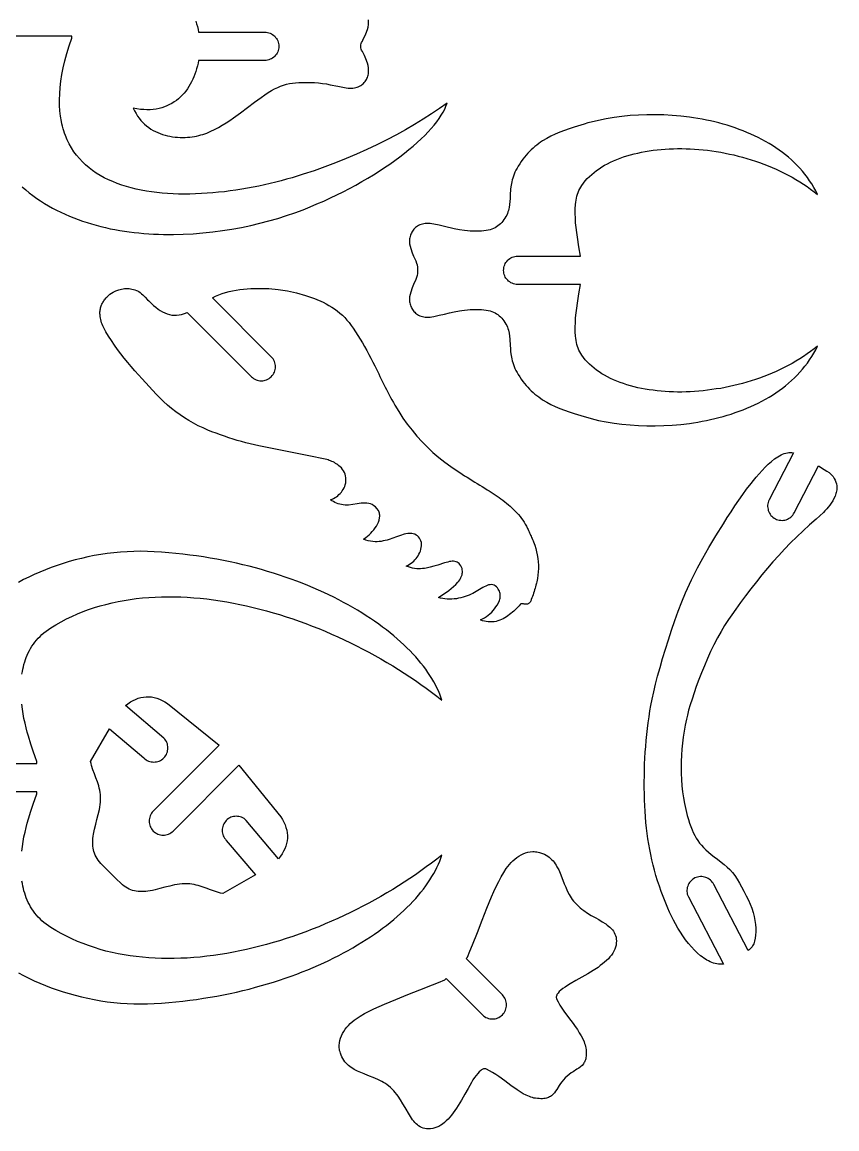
# Model space of a CAD drawing. Extents: x 4 to 246, y 5 to 420.
# Drawn here: x 155.2 to 242, y 5 to 122.9 of the extents above; entities that cross this region are included whole.
import ezdxf

# ---------------------------------------------------------------- set-up
doc = ezdxf.new("R2010")
doc.units = 0
doc.layers.add('IMPORT_-_TIRANO', color=18, linetype='CONTINUOUS')

msp = doc.modelspace()

# ---------------------------------------------------------------- linework, layer by layer
at = {"layer": 'IMPORT_-_TIRANO'}
for points in [[(173.72, 122.98), (173.8, 122.69), (173.88, 122.4), (173.95, 122.1), (174, 121.8), (181.06, 121.8), (181.21, 121.79), (181.36, 121.77), (181.5, 121.73), (181.64, 121.68), (181.77, 121.62), (181.9, 121.54), (182.01, 121.46), (182.12, 121.36), (182.21, 121.25), (182.3, 121.14), (182.38, 121.01), (182.44, 120.88), (182.49, 120.74), (182.53, 120.6), (182.55, 120.45), (182.56, 120.3), (182.55, 120.14), (182.53, 119.99), (182.49, 119.85), (182.44, 119.71), (182.38, 119.58), (182.3, 119.46), (182.21, 119.34), (182.12, 119.23), (182.01, 119.14), (181.9, 119.05), (181.77, 118.98), (181.64, 118.91), (181.5, 118.86), (181.36, 118.83), (181.21, 118.8), (181.06, 118.79), (174, 118.79), (173.95, 118.49), (173.88, 118.2), (173.8, 117.9), (173.72, 117.61), (173.62, 117.33), (173.51, 117.05), (173.39, 116.78), (173.26, 116.51), (173.12, 116.26), (172.97, 116.01), (172.81, 115.77), (172.64, 115.53), (172.46, 115.31), (172.27, 115.1), (172.07, 114.9), (171.86, 114.71), (171.64, 114.53), (171.4, 114.37), (171.16, 114.22), (170.91, 114.08), (170.64, 113.95), (170.37, 113.84), (170.08, 113.75), (169.79, 113.67), (169.48, 113.61), (169.17, 113.57), (168.84, 113.54), (168.5, 113.54), (168.16, 113.55), (167.8, 113.58), (167.43, 113.63), (167.05, 113.7), (167.19, 113.41), (167.34, 113.13), (167.5, 112.87), (167.67, 112.63), (167.86, 112.4), (168.05, 112.19), (168.26, 111.99), (168.47, 111.81), (168.7, 111.64), (168.93, 111.48), (169.16, 111.34), (169.41, 111.22), (169.66, 111.1), (169.91, 111), (170.17, 110.91), (170.43, 110.83), (170.7, 110.76), (170.96, 110.71), (171.23, 110.67), (171.5, 110.63), (171.76, 110.61), (172.03, 110.59), (172.29, 110.59), (172.56, 110.59), (172.81, 110.61), (173.07, 110.63), (173.32, 110.66), (173.56, 110.69), (173.8, 110.74), (174.03, 110.79), (174.25, 110.85), (174.46, 110.91), (174.89, 111.06), (175.31, 111.24), (175.72, 111.44), (176.13, 111.65), (176.53, 111.89), (176.93, 112.13), (177.33, 112.39), (177.71, 112.66), (178.48, 113.22), (179.22, 113.78), (179.95, 114.33), (180.66, 114.85), (181.06, 115.12), (181.43, 115.37), (181.78, 115.58), (182.11, 115.76), (182.44, 115.92), (182.75, 116.06), (183.06, 116.17), (183.37, 116.26), (183.68, 116.33), (184, 116.38), (184.34, 116.42), (184.69, 116.44), (185.06, 116.45), (185.46, 116.45), (186.35, 116.43), (186.78, 116.4), (187.21, 116.35), (187.63, 116.29), (188.04, 116.21), (188.83, 116.05), (189.54, 115.9), (189.74, 115.87), (189.93, 115.84), (190.11, 115.83), (190.28, 115.83), (190.45, 115.84), (190.61, 115.87), (190.76, 115.9), (190.9, 115.94), (191.03, 115.99), (191.16, 116.04), (191.28, 116.11), (191.39, 116.18), (191.49, 116.26), (191.58, 116.35), (191.67, 116.44), (191.75, 116.54), (191.82, 116.65), (191.89, 116.75), (191.94, 116.87), (191.99, 116.98), (192.03, 117.1), (192.07, 117.22), (192.1, 117.35), (192.11, 117.47), (192.13, 117.73), (192.12, 117.99), (192.08, 118.24), (192.01, 118.49), (191.84, 118.95), (191.69, 119.3), (191.46, 119.74), (191.38, 119.88), (191.33, 120), (191.3, 120.13), (191.29, 120.28), (191.29, 120.31), (191.3, 120.47), (191.33, 120.59), (191.38, 120.72), (191.46, 120.86), (191.56, 121.04), (191.69, 121.29), (191.84, 121.64), (192.01, 122.1), (192.08, 122.35), (192.12, 122.61), (192.13, 122.86), (192.11, 123.12)], [(155.2, 105.32), (155.58, 105), (155.96, 104.69), (156.36, 104.39), (156.76, 104.1), (157.17, 103.83), (157.59, 103.56), (158.01, 103.31), (158.44, 103.07), (158.88, 102.84), (159.33, 102.62), (159.78, 102.41), (160.24, 102.21), (160.7, 102.02), (161.17, 101.84), (161.64, 101.67), (162.12, 101.51), (162.61, 101.37), (163.1, 101.23), (163.59, 101.1), (164.09, 100.98), (164.59, 100.87), (165.09, 100.77), (165.6, 100.68), (166.11, 100.6), (166.62, 100.53), (167.14, 100.46), (167.65, 100.41), (168.17, 100.36), (168.7, 100.32), (169.22, 100.29), (169.74, 100.27), (170.27, 100.25), (170.79, 100.25), (171.32, 100.25), (172.37, 100.27), (173.42, 100.33), (174.46, 100.41), (175.51, 100.52), (176.54, 100.66), (177.56, 100.82), (178.57, 101), (179.57, 101.21), (180.55, 101.44), (181.51, 101.7), (182.46, 101.97), (183.38, 102.26), (184.28, 102.57), (185.15, 102.89), (185.89, 103.19), (186.62, 103.5), (187.34, 103.81), (188.05, 104.14), (188.75, 104.47), (189.43, 104.81), (190.1, 105.16), (190.76, 105.52), (191.41, 105.88), (192.03, 106.25), (192.65, 106.62), (193.24, 107), (193.82, 107.37), (194.38, 107.75), (194.92, 108.14), (195.44, 108.52), (195.94, 108.9), (196.42, 109.29), (196.87, 109.67), (197.31, 110.05), (197.72, 110.43), (198.1, 110.8), (198.47, 111.17), (198.8, 111.54), (199.11, 111.9), (199.39, 112.26), (199.65, 112.61), (199.87, 112.95), (200.07, 113.28), (200.24, 113.61), (200.37, 113.92), (200.48, 114.23), (199.68, 113.66), (198.84, 113.09), (197.95, 112.52), (197.03, 111.96), (196.07, 111.41), (195.09, 110.87), (194.07, 110.33), (193.02, 109.81), (191.95, 109.31), (190.85, 108.82), (189.74, 108.34), (188.61, 107.89), (187.46, 107.45), (186.31, 107.04), (185.14, 106.66), (183.97, 106.3), (183.39, 106.13), (182.81, 105.98), (182.23, 105.83), (181.63, 105.68), (181.04, 105.54), (180.43, 105.41), (179.83, 105.29), (179.22, 105.18), (178.6, 105.07), (177.99, 104.98), (177.37, 104.89), (176.76, 104.81), (176.14, 104.75), (175.52, 104.69), (174.91, 104.64), (174.3, 104.6), (173.69, 104.57), (173.08, 104.56), (172.48, 104.56), (171.88, 104.56), (171.29, 104.58), (170.7, 104.62), (170.13, 104.66), (169.55, 104.72), (168.99, 104.79), (168.44, 104.87), (167.89, 104.97), (167.36, 105.09), (166.83, 105.21), (166.32, 105.36), (165.82, 105.51), (165.33, 105.69), (164.86, 105.88), (164.4, 106.08), (163.95, 106.3), (163.52, 106.54), (163.11, 106.79), (162.71, 107.06), (162.33, 107.35), (161.97, 107.66), (161.63, 107.99), (161.3, 108.33), (161, 108.69), (160.72, 109.07), (160.46, 109.47), (160.22, 109.89), (160.01, 110.33), (159.81, 110.79), (159.73, 111.03), (159.65, 111.28), (159.57, 111.52), (159.5, 111.78), (159.44, 112.04), (159.39, 112.3), (159.3, 112.85), (159.23, 113.41), (159.2, 114), (159.19, 114.61), (159.21, 115.24), (159.26, 115.9), (159.34, 116.58), (159.45, 117.28), (159.59, 118.01), (159.77, 118.76), (159.98, 119.54), (160.22, 120.34), (160.49, 121.16), (160.49, 121.37), (154.02, 121.37)], [(155.18, 53.42), (155.23, 53.68), (155.28, 53.94), (155.34, 54.2), (155.4, 54.45), (155.48, 54.71), (155.56, 54.96), (155.65, 55.2), (155.75, 55.44), (155.86, 55.68), (155.98, 55.92), (156.11, 56.15), (156.25, 56.38), (156.4, 56.6), (156.56, 56.82), (156.73, 57.03), (156.92, 57.23), (157.11, 57.44), (157.31, 57.63), (157.53, 57.82), (157.76, 58), (158, 58.18), (158.26, 58.34), (158.8, 58.68), (159.36, 58.99), (159.93, 59.29), (160.51, 59.57), (161.09, 59.83), (161.69, 60.07), (162.29, 60.29), (162.9, 60.5), (163.52, 60.68), (164.14, 60.85), (164.78, 61.01), (165.42, 61.14), (166.06, 61.26), (166.71, 61.37), (167.37, 61.46), (168.04, 61.53), (168.7, 61.58), (169.38, 61.62), (170.05, 61.65), (170.74, 61.66), (171.42, 61.66), (172.11, 61.64), (172.8, 61.6), (173.5, 61.55), (174.19, 61.49), (174.89, 61.42), (175.59, 61.33), (176.3, 61.23), (177, 61.11), (177.71, 60.99), (178.41, 60.85), (179.12, 60.69), (179.82, 60.53), (180.53, 60.35), (181.24, 60.16), (181.94, 59.96), (182.64, 59.75), (183.34, 59.53), (184.04, 59.3), (184.74, 59.06), (185.43, 58.8), (186.12, 58.54), (186.81, 58.26), (187.5, 57.98), (188.18, 57.69), (188.85, 57.39), (189.52, 57.08), (190.19, 56.76), (190.85, 56.43), (191.51, 56.09), (192.16, 55.75), (192.8, 55.4), (193.44, 55.04), (194.07, 54.67), (194.7, 54.3), (195.31, 53.91), (195.92, 53.53), (196.52, 53.13), (197.11, 52.73), (197.7, 52.32), (198.27, 51.91), (198.84, 51.49), (199.39, 51.07), (199.94, 50.64), (199.83, 50.97), (199.7, 51.29), (199.56, 51.62), (199.41, 51.95), (199.25, 52.28), (199.07, 52.61), (198.87, 52.94), (198.66, 53.27), (198.44, 53.6), (198.21, 53.93), (197.96, 54.26), (197.7, 54.59), (197.43, 54.92), (197.15, 55.25), (196.85, 55.57), (196.54, 55.9), (196.21, 56.22), (195.88, 56.55), (195.53, 56.87), (195.17, 57.18), (194.8, 57.5), (194.42, 57.81), (194.02, 58.13), (193.62, 58.43), (193.2, 58.74), (192.77, 59.04), (192.33, 59.34), (191.88, 59.64), (191.42, 59.93), (190.94, 60.22), (190.46, 60.5), (189.96, 60.78), (189.46, 61.06), (188.95, 61.33), (188.42, 61.6), (187.88, 61.86), (187.34, 62.11), (186.78, 62.37), (186.22, 62.61), (185.64, 62.85), (185.06, 63.09), (184.47, 63.31), (183.86, 63.54), (183.25, 63.75), (182.63, 63.96), (182, 64.16), (181.36, 64.36), (180.72, 64.55), (180.06, 64.73), (179.4, 64.9), (178.72, 65.07), (178.04, 65.23), (177.36, 65.38), (176.66, 65.52), (175.95, 65.66), (175.24, 65.78), (174.52, 65.9), (173.8, 66.01), (173.06, 66.1), (172.32, 66.19), (171.57, 66.27), (170.82, 66.34), (170.05, 66.41), (169.28, 66.46), (168.56, 66.49), (167.84, 66.5), (167.12, 66.49), (166.4, 66.46), (165.69, 66.41), (164.98, 66.35), (164.28, 66.26), (163.58, 66.16), (162.89, 66.04), (162.21, 65.9), (161.54, 65.75), (160.87, 65.58), (160.21, 65.4), (159.57, 65.2), (158.93, 64.99), (158.31, 64.77), (157.69, 64.53), (157.09, 64.29), (156.5, 64.03), (155.92, 63.76), (155.36, 63.48), (154.81, 63.19)], [(150.32, 43.89), (156.78, 43.89), (156.78, 44.1), (156.6, 44.59), (156.37, 45.22), (156.12, 45.96), (155.87, 46.79), (155.74, 47.24), (155.62, 47.7), (155.51, 48.18), (155.4, 48.68), (155.31, 49.19), (155.23, 49.7), (155.16, 50.23)], [(155.16, 34.55), (155.23, 35.07), (155.31, 35.59), (155.4, 36.1), (155.51, 36.59), (155.62, 37.07), (155.74, 37.54), (155.87, 37.99), (156.12, 38.82), (156.37, 39.56), (156.78, 40.68), (156.78, 40.89), (150.32, 40.89)], [(154.81, 21.59), (155.36, 21.3), (155.92, 21.02), (156.5, 20.75), (157.09, 20.49), (157.69, 20.24), (158.31, 20.01), (158.93, 19.78), (159.57, 19.57), (160.21, 19.38), (160.87, 19.2), (161.54, 19.03), (162.21, 18.88), (162.89, 18.74), (163.58, 18.62), (164.28, 18.52), (164.98, 18.43), (165.69, 18.36), (166.4, 18.32), (167.12, 18.29), (167.84, 18.28), (168.56, 18.29), (169.28, 18.32), (170.05, 18.37), (170.82, 18.43), (171.57, 18.5), (172.32, 18.58), (173.06, 18.67), (173.8, 18.77), (174.52, 18.88), (175.24, 19), (175.95, 19.12), (176.66, 19.26), (177.36, 19.4), (178.04, 19.55), (178.72, 19.71), (179.4, 19.87), (180.06, 20.05), (180.72, 20.23), (181.36, 20.42), (182, 20.61), (182.63, 20.82), (183.25, 21.02), (183.86, 21.24), (184.47, 21.46), (185.06, 21.69), (185.64, 21.93), (186.22, 22.17), (186.78, 22.41), (187.34, 22.66), (187.88, 22.92), (188.42, 23.18), (188.95, 23.45), (189.46, 23.72), (189.96, 23.99), (190.46, 24.27), (190.94, 24.56), (191.42, 24.85), (191.88, 25.14), (192.33, 25.44), (192.77, 25.73), (193.2, 26.04), (193.62, 26.34), (194.02, 26.65), (194.42, 26.96), (194.8, 27.28), (195.17, 27.59), (195.53, 27.91), (195.88, 28.23), (196.21, 28.55), (196.54, 28.88), (196.85, 29.2), (197.15, 29.53), (197.43, 29.86), (197.7, 30.19), (197.96, 30.52), (198.21, 30.85), (198.44, 31.18), (198.66, 31.51), (198.87, 31.84), (199.07, 32.17), (199.25, 32.5), (199.41, 32.83), (199.56, 33.16), (199.7, 33.48), (199.83, 33.81), (199.94, 34.14), (199.39, 33.71), (198.84, 33.28), (198.27, 32.87), (197.7, 32.45), (197.11, 32.05), (196.52, 31.64), (195.92, 31.25), (195.31, 30.86), (194.7, 30.48), (194.07, 30.11), (193.44, 29.74), (192.8, 29.38), (192.16, 29.03), (191.51, 28.68), (190.85, 28.35), (190.19, 28.02), (189.52, 27.7), (188.85, 27.39), (188.18, 27.09), (187.5, 26.8), (186.81, 26.51), (186.12, 26.24), (185.43, 25.98), (184.74, 25.72), (184.04, 25.48), (183.34, 25.25), (182.64, 25.02), (181.94, 24.81), (181.24, 24.61), (180.53, 24.43), (179.82, 24.25), (179.12, 24.08), (178.41, 23.93), (177.71, 23.79), (177, 23.66), (176.3, 23.55), (175.59, 23.45), (174.89, 23.36), (174.19, 23.28), (173.5, 23.22), (172.8, 23.17), (172.11, 23.14), (171.42, 23.12), (170.74, 23.12), (170.05, 23.13), (169.38, 23.15), (168.7, 23.19), (168.04, 23.25), (167.37, 23.32), (166.71, 23.41), (166.06, 23.51), (165.42, 23.63), (164.78, 23.77), (164.14, 23.92), (163.52, 24.09), (162.9, 24.28), (162.29, 24.49), (161.69, 24.71), (161.09, 24.95), (160.51, 25.21), (159.93, 25.49), (159.36, 25.78), (158.8, 26.1), (158.26, 26.43), (158, 26.6), (157.76, 26.78), (157.53, 26.96), (157.31, 27.15), (157.11, 27.34), (156.92, 27.54), (156.73, 27.75), (156.56, 27.96), (156.4, 28.18), (156.25, 28.4), (156.11, 28.63), (155.98, 28.86), (155.86, 29.09), (155.75, 29.33), (155.65, 29.58), (155.56, 29.82), (155.48, 30.07), (155.4, 30.32), (155.34, 30.58), (155.28, 30.84), (155.23, 31.1), (155.18, 31.36)]]:
    msp.add_lwpolyline(points, dxfattribs=at)
for points in [[(239.97, 88.36), (239.6, 88.07), (239.23, 87.79), (238.85, 87.52), (238.46, 87.26), (238.07, 87), (237.67, 86.76), (237.26, 86.52), (236.84, 86.3), (236.42, 86.08), (236, 85.87), (235.56, 85.67), (235.13, 85.48), (234.69, 85.3), (234.24, 85.12), (233.79, 84.96), (233.34, 84.8), (232.89, 84.65), (232.43, 84.51), (231.97, 84.38), (231.51, 84.26), (231.05, 84.15), (230.58, 84.05), (230.12, 83.95), (229.65, 83.86), (229.18, 83.79), (228.72, 83.72), (228.25, 83.66), (227.79, 83.6), (227.33, 83.56), (226.87, 83.52), (226.41, 83.5), (225.95, 83.48), (225.5, 83.47), (225.05, 83.47), (224.6, 83.48), (224.16, 83.5), (223.72, 83.52), (223.29, 83.55), (222.86, 83.6), (222.44, 83.65), (222.02, 83.71), (221.61, 83.77), (221.2, 83.85), (220.8, 83.93), (220.41, 84.03), (220.03, 84.13), (219.65, 84.24), (219.29, 84.36), (218.93, 84.49), (218.58, 84.62), (218.24, 84.76), (217.91, 84.92), (217.59, 85.08), (217.28, 85.25), (216.98, 85.42), (216.69, 85.61), (216.42, 85.81), (216.15, 86.01), (215.9, 86.22), (215.66, 86.44), (215.43, 86.67), (215.22, 86.9), (215.02, 87.15), (214.84, 87.4), (214.73, 87.57), (214.63, 87.75), (214.54, 87.94), (214.46, 88.13), (214.39, 88.33), (214.33, 88.54), (214.28, 88.75), (214.24, 88.97), (214.2, 89.19), (214.18, 89.42), (214.15, 89.89), (214.14, 90.38), (214.16, 90.87), (214.19, 91.38), (214.24, 91.89), (214.31, 92.41), (214.38, 92.92), (214.54, 93.94), (214.7, 94.93), (208.01, 94.93), (207.86, 94.94), (207.71, 94.96), (207.56, 95), (207.43, 95.05), (207.29, 95.11), (207.17, 95.19), (207.05, 95.27), (206.95, 95.37), (206.85, 95.48), (206.76, 95.59), (206.69, 95.72), (206.63, 95.85), (206.58, 95.99), (206.54, 96.13), (206.52, 96.28), (206.51, 96.43), (206.52, 96.59), (206.54, 96.74), (206.58, 96.88), (206.63, 97.02), (206.69, 97.15), (206.76, 97.27), (206.85, 97.39), (206.95, 97.5), (207.05, 97.59), (207.17, 97.68), (207.29, 97.76), (207.43, 97.82), (207.56, 97.87), (207.71, 97.91), (207.86, 97.93), (208.01, 97.94), (214.7, 97.94), (214.54, 98.93), (214.38, 99.95), (214.31, 100.46), (214.24, 100.98), (214.19, 101.49), (214.16, 102), (214.14, 102.49), (214.15, 102.98), (214.18, 103.45), (214.2, 103.68), (214.24, 103.9), (214.28, 104.12), (214.33, 104.33), (214.39, 104.54), (214.46, 104.74), (214.54, 104.93), (214.63, 105.12), (214.73, 105.3), (214.84, 105.47), (215.02, 105.72), (215.22, 105.97), (215.43, 106.2), (215.66, 106.43), (215.9, 106.65), (216.15, 106.86), (216.42, 107.06), (216.69, 107.26), (216.98, 107.44), (217.28, 107.62), (217.59, 107.79), (217.91, 107.95), (218.24, 108.1), (218.58, 108.25), (218.93, 108.38), (219.29, 108.51), (219.65, 108.63), (220.03, 108.74), (220.41, 108.84), (220.8, 108.93), (221.2, 109.02), (221.61, 109.1), (222.02, 109.16), (222.44, 109.22), (222.86, 109.27), (223.29, 109.32), (223.72, 109.35), (224.16, 109.37), (224.6, 109.39), (225.05, 109.4), (225.5, 109.4), (225.95, 109.39), (226.41, 109.37), (226.87, 109.35), (227.33, 109.31), (227.79, 109.27), (228.25, 109.22), (228.72, 109.15), (229.18, 109.08), (229.65, 109.01), (230.12, 108.92), (230.58, 108.82), (231.05, 108.72), (231.51, 108.61), (231.97, 108.49), (232.43, 108.36), (232.89, 108.22), (233.34, 108.07), (233.79, 107.91), (234.24, 107.75), (234.69, 107.57), (235.13, 107.39), (235.56, 107.2), (236, 107), (236.42, 106.79), (236.84, 106.57), (237.26, 106.35), (237.67, 106.11), (238.07, 105.87), (238.46, 105.62), (238.85, 105.35), (239.23, 105.08), (239.6, 104.8), (239.97, 104.52), (239.77, 104.9), (239.57, 105.27), (239.35, 105.63), (239.12, 105.98), (238.88, 106.32), (238.63, 106.66), (238.37, 106.98), (238.09, 107.3), (237.81, 107.6), (237.51, 107.9), (237.2, 108.19), (236.89, 108.47), (236.56, 108.74), (236.23, 109), (235.88, 109.25), (235.53, 109.49), (235.17, 109.73), (234.8, 109.95), (234.43, 110.17), (234.04, 110.38), (233.65, 110.58), (233.26, 110.77), (232.86, 110.95), (232.45, 111.13), (232.03, 111.29), (231.62, 111.45), (231.19, 111.6), (230.76, 111.75), (230.33, 111.88), (229.9, 112.01), (229.46, 112.13), (229.01, 112.24), (228.57, 112.34), (228.12, 112.44), (227.67, 112.52), (227.22, 112.6), (226.76, 112.68), (226.31, 112.74), (225.39, 112.85), (224.48, 112.93), (223.57, 112.98), (222.66, 113), (221.76, 113), (220.87, 112.97), (219.99, 112.91), (219.12, 112.82), (218.28, 112.71), (217.45, 112.58), (216.64, 112.41), (215.86, 112.23), (215.48, 112.13), (215.11, 112.02), (214.03, 111.69), (213.51, 111.51), (213, 111.33), (212.5, 111.14), (212.02, 110.94), (211.56, 110.72), (211.11, 110.48), (210.67, 110.22), (210.46, 110.08), (210.25, 109.93), (210.04, 109.78), (209.84, 109.62), (209.65, 109.45), (209.45, 109.28), (209.27, 109.09), (209.08, 108.9), (208.9, 108.7), (208.73, 108.49), (208.56, 108.27), (208.39, 108.04), (208.23, 107.79), (208.07, 107.54), (207.94, 107.32), (207.82, 107.1), (207.72, 106.88), (207.63, 106.67), (207.55, 106.46), (207.48, 106.26), (207.43, 106.07), (207.38, 105.87), (207.31, 105.5), (207.26, 105.13), (207.22, 104.44), (207.2, 104.1), (207.18, 103.77), (207.15, 103.45), (207.1, 103.13), (207.06, 102.97), (207.02, 102.81), (206.97, 102.65), (206.91, 102.48), (206.84, 102.32), (206.75, 102.16), (206.66, 101.99), (206.55, 101.83), (206.43, 101.67), (206.31, 101.53), (206.18, 101.39), (206.05, 101.27), (205.91, 101.16), (205.77, 101.06), (205.61, 100.97), (205.44, 100.89), (205.27, 100.82), (205.08, 100.76), (204.87, 100.71), (204.65, 100.67), (204.42, 100.64), (204.16, 100.62), (203.89, 100.61), (203.6, 100.6), (203.27, 100.6), (202.95, 100.62), (202.65, 100.64), (202.35, 100.67), (201.8, 100.75), (201.26, 100.86), (200.21, 101.1), (199.66, 101.23), (199.08, 101.36), (198.88, 101.39), (198.69, 101.42), (198.51, 101.43), (198.34, 101.43), (198.17, 101.41), (198.01, 101.39), (197.86, 101.36), (197.72, 101.32), (197.59, 101.27), (197.46, 101.21), (197.34, 101.15), (197.23, 101.07), (197.13, 100.99), (197.04, 100.91), (196.95, 100.82), (196.87, 100.72), (196.8, 100.61), (196.73, 100.51), (196.68, 100.39), (196.63, 100.28), (196.59, 100.16), (196.55, 100.04), (196.52, 99.91), (196.5, 99.79), (196.49, 99.53), (196.5, 99.27), (196.54, 99.02), (196.61, 98.77), (196.78, 98.31), (196.92, 97.95), (197.15, 97.43), (197.23, 97.21), (197.29, 97), (197.33, 96.77), (197.35, 96.5), (197.34, 96.43), (197.35, 96.37), (197.33, 96.1), (197.29, 95.87), (197.23, 95.66), (197.15, 95.44), (196.92, 94.92), (196.78, 94.56), (196.61, 94.1), (196.54, 93.85), (196.5, 93.6), (196.49, 93.34), (196.5, 93.08), (196.52, 92.96), (196.55, 92.83), (196.59, 92.71), (196.63, 92.59), (196.68, 92.48), (196.73, 92.36), (196.8, 92.26), (196.87, 92.15), (196.95, 92.05), (197.04, 91.96), (197.13, 91.87), (197.23, 91.79), (197.34, 91.72), (197.46, 91.66), (197.59, 91.6), (197.72, 91.55), (197.86, 91.51), (198.01, 91.48), (198.17, 91.46), (198.34, 91.44), (198.51, 91.44), (198.69, 91.46), (198.88, 91.48), (199.08, 91.51), (199.66, 91.64), (200.21, 91.77), (200.74, 91.9), (201.26, 92.01), (201.8, 92.12), (202.07, 92.16), (202.35, 92.2), (202.65, 92.23), (202.95, 92.25), (203.27, 92.26), (203.6, 92.27), (203.89, 92.26), (204.16, 92.25), (204.42, 92.23), (204.65, 92.2), (204.87, 92.16), (205.08, 92.11), (205.27, 92.05), (205.44, 91.98), (205.61, 91.9), (205.77, 91.81), (205.91, 91.71), (206.05, 91.6), (206.18, 91.48), (206.31, 91.34), (206.43, 91.2), (206.55, 91.04), (206.66, 90.87), (206.75, 90.71), (206.84, 90.55), (206.91, 90.38), (206.97, 90.22), (207.02, 90.06), (207.1, 89.74), (207.15, 89.42), (207.18, 89.09), (207.22, 88.43), (207.24, 88.09), (207.26, 87.74), (207.31, 87.37), (207.38, 87), (207.43, 86.8), (207.48, 86.61), (207.55, 86.41), (207.63, 86.2), (207.72, 85.99), (207.82, 85.77), (207.94, 85.55), (208.07, 85.33), (208.23, 85.08), (208.39, 84.84), (208.56, 84.6), (208.73, 84.38), (208.9, 84.17), (209.08, 83.97), (209.27, 83.78), (209.45, 83.59), (209.65, 83.42), (209.84, 83.25), (210.04, 83.09), (210.25, 82.94), (210.67, 82.65), (211.11, 82.39), (211.56, 82.15), (212.02, 81.93), (212.5, 81.73), (213, 81.54), (213.51, 81.36), (214.03, 81.18), (215.11, 80.85), (215.48, 80.74), (215.86, 80.64), (216.64, 80.45), (217.45, 80.29), (218.28, 80.16), (219.12, 80.05), (219.99, 79.96), (220.87, 79.9), (221.76, 79.87), (222.66, 79.87), (223.57, 79.89), (224.48, 79.94), (225.39, 80.02), (226.31, 80.13), (226.76, 80.19), (227.22, 80.27), (227.67, 80.35), (228.12, 80.43), (228.57, 80.53), (229.01, 80.63), (229.46, 80.74), (229.9, 80.86), (230.33, 80.99), (230.76, 81.12), (231.19, 81.27), (231.62, 81.42), (232.03, 81.58), (232.45, 81.74), (232.86, 81.92), (233.26, 82.1), (233.65, 82.29), (234.04, 82.49), (234.43, 82.7), (234.8, 82.92), (235.17, 83.15), (235.53, 83.38), (235.88, 83.62), (236.23, 83.87), (236.56, 84.14), (236.89, 84.41), (237.2, 84.68), (237.51, 84.97), (237.81, 85.27), (238.09, 85.57), (238.37, 85.89), (238.63, 86.21), (238.88, 86.55), (239.12, 86.89), (239.35, 87.24), (239.57, 87.6), (239.77, 87.97)], [(181.51, 94.49), (182.5, 94.4), (183.48, 94.25), (184.45, 94.04), (185.41, 93.76), (186.35, 93.42), (187.28, 93.03), (187.59, 92.88), (187.9, 92.7), (188.21, 92.52), (188.5, 92.32), (188.79, 92.11), (189.06, 91.88), (189.33, 91.64), (189.58, 91.39), (189.82, 91.13), (190.05, 90.86), (190.27, 90.57), (190.47, 90.28), (190.73, 89.89), (190.97, 89.5), (191.22, 89.1), (191.46, 88.7), (191.7, 88.3), (191.93, 87.89), (192.15, 87.48), (192.37, 87.07), (192.58, 86.66), (192.79, 86.25), (193, 85.83), (193.2, 85.41), (193.33, 85.12), (193.47, 84.84), (193.6, 84.56), (193.74, 84.28), (193.88, 84), (194.02, 83.73), (194.17, 83.45), (194.32, 83.17), (194.46, 82.9), (194.61, 82.62), (194.77, 82.35), (194.92, 82.08), (195.34, 81.38), (195.78, 80.7), (196.25, 80.04), (196.75, 79.4), (197.27, 78.77), (197.82, 78.17), (198.39, 77.59), (198.98, 77.04), (199.6, 76.5), (200.24, 76), (200.89, 75.52), (201.57, 75.06), (201.83, 74.89), (202.1, 74.72), (202.36, 74.55), (202.63, 74.39), (202.9, 74.22), (203.16, 74.05), (203.43, 73.88), (203.7, 73.72), (203.97, 73.55), (204.24, 73.39), (204.51, 73.22), (204.77, 73.06), (204.99, 72.93), (205.2, 72.79), (205.41, 72.65), (205.62, 72.52), (205.82, 72.37), (206.03, 72.23), (206.23, 72.08), (206.43, 71.93), (206.63, 71.78), (206.82, 71.62), (207.02, 71.46), (207.21, 71.3), (207.4, 71.14), (207.58, 70.97), (207.76, 70.79), (207.93, 70.6), (208.1, 70.41), (208.26, 70.22), (208.41, 70.01), (208.55, 69.81), (208.69, 69.6), (208.82, 69.38), (208.94, 69.16), (209.06, 68.94), (209.12, 68.82), (209.17, 68.7), (209.23, 68.58), (209.28, 68.46), (209.34, 68.34), (209.39, 68.22), (209.44, 68.1), (209.5, 67.98), (209.55, 67.86), (209.6, 67.74), (209.65, 67.62), (209.7, 67.5), (209.83, 67.16), (209.93, 66.81), (210.03, 66.46), (210.1, 66.11), (210.16, 65.75), (210.2, 65.39), (210.22, 65.03), (210.22, 64.67), (210.21, 64.32), (210.17, 63.96), (210.12, 63.61), (210.05, 63.26), (210.01, 63.09), (209.96, 62.91), (209.92, 62.73), (209.87, 62.56), (209.82, 62.39), (209.77, 62.21), (209.71, 62.04), (209.65, 61.87), (209.59, 61.7), (209.53, 61.53), (209.46, 61.36), (209.4, 61.2), (209.37, 61.14), (209.34, 61.09), (209.31, 61.04), (209.26, 61), (209.22, 60.96), (209.17, 60.93), (209.12, 60.9), (209.06, 60.88), (209, 60.87), (208.94, 60.86), (208.88, 60.86), (208.82, 60.86), (208.78, 60.86), (208.73, 60.87), (208.69, 60.88), (208.64, 60.89), (208.6, 60.9), (208.55, 60.91), (208.5, 60.92), (208.46, 60.92), (208.41, 60.91), (208.36, 60.89), (208.32, 60.87), (208.29, 60.84), (208.16, 60.69), (208.03, 60.54), (207.89, 60.4), (207.75, 60.26), (207.6, 60.13), (207.45, 60), (207.3, 59.87), (207.14, 59.75), (206.98, 59.64), (206.81, 59.53), (206.64, 59.42), (206.47, 59.32), (206.29, 59.23), (206.1, 59.15), (205.91, 59.08), (205.71, 59.03), (205.5, 59), (205.3, 58.98), (205.09, 58.97), (204.88, 58.99), (204.67, 59.01), (204.46, 59.06), (204.26, 59.11), (204.06, 59.19), (204.28, 59.29), (204.48, 59.42), (204.69, 59.55), (204.88, 59.69), (205.06, 59.85), (205.24, 60.01), (205.4, 60.19), (205.55, 60.37), (205.7, 60.57), (205.83, 60.77), (205.96, 61.02), (206.06, 61.27), (206.1, 61.39), (206.13, 61.51), (206.15, 61.63), (206.16, 61.76), (206.16, 61.88), (206.14, 62), (206.12, 62.12), (206.07, 62.24), (206.02, 62.36), (205.95, 62.48), (205.86, 62.61), (205.76, 62.73), (205.63, 62.83), (205.5, 62.9), (205.36, 62.94), (205.22, 62.95), (205.07, 62.94), (204.92, 62.92), (204.77, 62.87), (204.61, 62.8), (204.45, 62.73), (204.29, 62.64), (203.95, 62.44), (203.6, 62.23), (203.24, 62.02), (203.05, 61.92), (202.85, 61.83), (202.64, 61.74), (202.42, 61.67), (202.2, 61.6), (201.96, 61.54), (201.72, 61.49), (201.48, 61.45), (201.24, 61.43), (200.99, 61.41), (200.75, 61.4), (200.5, 61.41), (200.26, 61.43), (200.02, 61.46), (199.79, 61.51), (199.57, 61.57), (199.94, 61.81), (200.42, 62.13), (200.68, 62.31), (200.93, 62.52), (201.19, 62.74), (201.42, 62.97), (201.64, 63.21), (201.74, 63.33), (201.83, 63.46), (201.91, 63.59), (201.97, 63.72), (202.03, 63.85), (202.08, 63.98), (202.11, 64.12), (202.12, 64.25), (202.13, 64.39), (202.11, 64.53), (202.08, 64.67), (202.03, 64.8), (201.95, 64.94), (201.86, 65.08), (201.78, 65.19), (201.68, 65.28), (201.57, 65.35), (201.46, 65.39), (201.33, 65.42), (201.19, 65.44), (201.04, 65.44), (200.89, 65.42), (200.73, 65.4), (200.57, 65.36), (200.22, 65.27), (199.51, 65.04), (199.09, 64.91), (198.68, 64.8), (198.27, 64.71), (198.07, 64.68), (197.87, 64.66), (197.66, 64.65), (197.46, 64.64), (197.25, 64.65), (197.03, 64.68), (196.82, 64.71), (196.59, 64.76), (196.37, 64.83), (196.14, 64.91), (196.35, 65.02), (196.5, 65.12), (196.65, 65.22), (196.79, 65.34), (196.93, 65.46), (197.06, 65.59), (197.18, 65.73), (197.3, 65.88), (197.4, 66.03), (197.49, 66.19), (197.57, 66.36), (197.64, 66.53), (197.69, 66.71), (197.73, 66.89), (197.75, 67.07), (197.76, 67.26), (197.75, 67.45), (197.7, 67.62), (197.63, 67.77), (197.55, 67.91), (197.45, 68.03), (197.34, 68.14), (197.21, 68.23), (197.06, 68.31), (196.89, 68.37), (196.73, 68.4), (196.52, 68.4), (196.31, 68.38), (196.1, 68.35), (195.91, 68.31), (195.51, 68.19), (195.11, 68.05), (194.71, 67.9), (194.3, 67.76), (194.1, 67.7), (193.9, 67.64), (193.69, 67.6), (193.48, 67.56), (193.26, 67.53), (193.04, 67.52), (192.81, 67.52), (192.58, 67.54), (192.34, 67.57), (192.09, 67.63), (191.83, 67.7), (191.57, 67.8), (191.68, 67.86), (191.84, 67.98), (192.01, 68.11), (192.18, 68.26), (192.35, 68.42), (192.51, 68.6), (192.67, 68.79), (192.82, 68.99), (192.95, 69.19), (193.07, 69.4), (193.17, 69.62), (193.24, 69.83), (193.29, 70.05), (193.31, 70.26), (193.31, 70.36), (193.3, 70.46), (193.29, 70.56), (193.26, 70.66), (193.22, 70.76), (193.18, 70.85), (193.02, 71.06), (192.86, 71.23), (192.69, 71.36), (192.52, 71.47), (192.33, 71.55), (192.15, 71.6), (191.95, 71.63), (191.75, 71.64), (191.54, 71.64), (191.33, 71.62), (190.9, 71.57), (190.45, 71.5), (189.98, 71.43), (189.8, 71.43), (189.61, 71.43), (189.43, 71.45), (189.25, 71.48), (189.07, 71.52), (188.89, 71.57), (188.71, 71.63), (188.54, 71.71), (188.38, 71.79), (188.21, 71.89), (188.06, 71.99), (188.23, 72.06), (188.39, 72.13), (188.55, 72.22), (188.7, 72.32), (188.84, 72.42), (188.97, 72.54), (189.1, 72.67), (189.22, 72.8), (189.32, 72.95), (189.42, 73.1), (189.51, 73.25), (189.58, 73.42), (189.64, 73.59), (189.69, 73.78), (189.71, 73.96), (189.71, 74.15), (189.7, 74.34), (189.67, 74.53), (189.61, 74.71), (189.54, 74.89), (189.45, 75.07), (189.34, 75.23), (189.22, 75.38), (189.08, 75.51), (188.97, 75.61), (188.85, 75.7), (188.73, 75.79), (188.61, 75.87), (188.48, 75.95), (188.35, 76.02), (188.21, 76.08), (188.08, 76.14), (187.94, 76.19), (187.8, 76.24), (187.66, 76.27), (187.51, 76.31), (185.74, 76.66), (183.97, 77.02), (182.2, 77.38), (180.43, 77.75), (179.97, 77.85), (179.51, 77.95), (179.05, 78.07), (178.59, 78.19), (178.13, 78.32), (177.68, 78.45), (177.23, 78.6), (176.77, 78.75), (176.33, 78.9), (175.88, 79.07), (175.43, 79.24), (174.99, 79.42), (174.48, 79.64), (173.97, 79.88), (173.47, 80.15), (172.98, 80.42), (172.5, 80.72), (172.03, 81.03), (171.57, 81.37), (171.12, 81.71), (170.69, 82.08), (170.27, 82.45), (169.86, 82.85), (169.47, 83.25), (168.74, 84.04), (167.98, 84.87), (167.22, 85.73), (166.84, 86.17), (166.46, 86.62), (166.09, 87.08), (165.73, 87.54), (165.38, 88), (165.04, 88.47), (164.72, 88.94), (164.41, 89.42), (164.13, 89.89), (163.87, 90.37), (163.79, 90.53), (163.73, 90.69), (163.67, 90.85), (163.62, 91.02), (163.58, 91.19), (163.55, 91.35), (163.52, 91.52), (163.51, 91.69), (163.5, 91.8), (163.5, 91.91), (163.5, 92.02), (163.51, 92.12), (163.53, 92.23), (163.55, 92.33), (163.57, 92.44), (163.6, 92.54), (163.63, 92.64), (163.67, 92.74), (163.71, 92.83), (163.76, 92.93), (163.81, 93.02), (163.86, 93.11), (163.92, 93.2), (163.98, 93.28), (164.04, 93.37), (164.11, 93.45), (164.17, 93.53), (164.25, 93.6), (164.32, 93.68), (164.4, 93.75), (164.47, 93.82), (164.56, 93.88), (164.73, 94), (164.91, 94.11), (165.2, 94.25), (165.5, 94.35), (165.65, 94.39), (165.8, 94.43), (165.96, 94.46), (166.12, 94.48), (166.28, 94.49), (166.44, 94.49), (166.6, 94.48), (166.76, 94.47), (166.91, 94.44), (167.07, 94.4), (167.23, 94.36), (167.39, 94.3), (167.48, 94.25), (167.64, 94.16), (167.79, 94.06), (167.93, 93.94), (168.06, 93.82), (168.32, 93.56), (168.57, 93.3), (168.7, 93.17), (168.95, 92.93), (169.2, 92.7), (169.45, 92.5), (169.69, 92.31), (169.93, 92.15), (170.17, 92.01), (170.41, 91.89), (170.65, 91.79), (170.89, 91.72), (171.14, 91.67), (171.39, 91.65), (171.65, 91.65), (171.92, 91.68), (172.2, 91.74), (172.49, 91.82), (172.8, 91.93), (179.63, 85.1), (179.74, 85), (179.86, 84.91), (179.99, 84.83), (180.13, 84.77), (180.26, 84.72), (180.4, 84.69), (180.55, 84.67), (180.69, 84.66), (180.84, 84.67), (180.98, 84.69), (181.12, 84.72), (181.26, 84.77), (181.39, 84.83), (181.52, 84.91), (181.64, 85), (181.75, 85.1), (181.86, 85.22), (181.95, 85.34), (182.02, 85.47), (182.08, 85.6), (182.13, 85.74), (182.17, 85.88), (182.19, 86.02), (182.19, 86.16), (182.19, 86.31), (182.17, 86.45), (182.13, 86.59), (182.08, 86.73), (182.02, 86.86), (181.95, 86.99), (181.86, 87.11), (181.75, 87.23), (175.48, 93.5), (175.81, 93.67), (176.16, 93.83), (176.51, 93.96), (176.88, 94.08), (177.25, 94.17), (177.63, 94.26), (178.01, 94.33), (178.4, 94.38), (178.79, 94.43), (179.18, 94.46), (179.58, 94.49), (179.97, 94.5), (180.75, 94.51)], [(222.11, 49.49), (222.21, 50.08), (222.35, 50.76), (222.51, 51.52), (222.71, 52.33), (222.93, 53.21), (223.18, 54.13), (223.45, 55.09), (223.75, 56.08), (224.07, 57.08), (224.4, 58.1), (224.76, 59.12), (225.13, 60.13), (225.51, 61.11), (225.91, 62.08), (226.32, 63), (226.53, 63.45), (226.74, 63.88), (227.18, 64.73), (227.74, 65.76), (228.4, 66.91), (229.14, 68.16), (229.93, 69.44), (230.34, 70.09), (230.75, 70.72), (231.17, 71.35), (231.59, 71.96), (232, 72.55), (232.41, 73.11), (232.88, 73.73), (233.15, 74.06), (233.43, 74.41), (233.74, 74.76), (234.05, 75.11), (234.37, 75.45), (234.71, 75.77), (235.05, 76.07), (235.39, 76.34), (235.56, 76.47), (235.73, 76.58), (235.91, 76.68), (236.08, 76.77), (236.25, 76.85), (236.42, 76.91), (236.59, 76.96), (236.75, 77), (236.91, 77.02), (237.08, 77.02), (237.23, 77.01), (237.39, 76.98), (234.82, 71.99), (234.75, 71.85), (234.71, 71.7), (234.67, 71.56), (234.65, 71.41), (234.65, 71.27), (234.66, 71.12), (234.69, 70.98), (234.72, 70.84), (234.77, 70.7), (234.84, 70.57), (234.91, 70.45), (235, 70.33), (235.1, 70.23), (235.21, 70.13), (235.33, 70.04), (235.47, 69.96), (235.61, 69.9), (235.75, 69.85), (235.89, 69.82), (236.04, 69.8), (236.19, 69.79), (236.33, 69.8), (236.47, 69.83), (236.61, 69.87), (236.75, 69.92), (236.88, 69.98), (237, 70.06), (237.12, 70.14), (237.22, 70.24), (237.32, 70.35), (237.41, 70.48), (237.49, 70.61), (240.06, 75.61), (240.68, 75.22), (240.97, 75.04), (241.19, 74.9), (241.35, 74.77), (241.49, 74.62), (241.63, 74.46), (241.75, 74.27), (241.85, 74.08), (241.93, 73.88), (241.98, 73.68), (242.02, 73.48), (242.03, 73.34), (242.03, 73.2), (242.02, 73.06), (242, 72.92), (241.97, 72.78), (241.93, 72.65), (241.83, 72.38), (241.71, 72.12), (241.58, 71.87), (241.42, 71.63), (241.26, 71.41), (241.1, 71.2), (240.94, 71.01), (240.76, 70.82), (240.59, 70.63), (240.21, 70.28), (239.83, 69.94), (239.12, 69.32), (238.43, 68.69), (237.75, 68.05), (237.09, 67.39), (236.45, 66.73), (235.83, 66.06), (235.22, 65.38), (234.63, 64.69), (234.04, 63.98), (233.45, 63.24), (232.86, 62.49), (232.3, 61.74), (231.76, 61.03), (231.27, 60.35), (230.83, 59.74), (230.47, 59.22), (230.27, 58.92), (230.07, 58.61), (229.68, 57.95), (229.3, 57.27), (228.93, 56.55), (228.57, 55.81), (228.23, 55.07), (227.91, 54.31), (227.6, 53.56), (227.31, 52.83), (227.05, 52.1), (226.81, 51.41), (226.59, 50.75), (226.4, 50.13), (226.23, 49.56), (226.1, 49.05), (226, 48.6), (225.87, 47.97), (225.76, 47.34), (225.66, 46.7), (225.58, 46.06), (225.51, 45.41), (225.47, 44.77), (225.44, 44.12), (225.42, 43.47), (225.43, 42.82), (225.46, 42.18), (225.5, 41.53), (225.57, 40.89), (225.67, 40.25), (225.78, 39.62), (225.92, 38.99), (226.08, 38.36), (226.21, 37.94), (226.33, 37.55), (226.46, 37.18), (226.59, 36.84), (226.73, 36.53), (226.88, 36.23), (227.04, 35.95), (227.21, 35.68), (227.4, 35.42), (227.6, 35.18), (227.82, 34.93), (228.07, 34.69), (228.33, 34.45), (228.63, 34.21), (228.95, 33.95), (229.3, 33.69), (229.69, 33.4), (230.03, 33.13), (230.34, 32.86), (230.62, 32.59), (230.89, 32.3), (231.14, 31.97), (231.39, 31.59), (231.65, 31.16), (231.88, 30.74), (232.13, 30.29), (232.37, 29.81), (232.6, 29.34), (232.8, 28.91), (232.96, 28.47), (233.1, 28.03), (233.21, 27.59), (233.3, 27.17), (233.35, 26.75), (233.38, 26.36), (233.39, 25.98), (233.37, 25.62), (233.33, 25.28), (233.26, 24.98), (233.21, 24.83), (233.17, 24.7), (233.11, 24.58), (233.05, 24.46), (232.99, 24.36), (232.91, 24.26), (232.84, 24.17), (232.75, 24.1), (232.67, 24.03), (232.57, 23.98), (228.91, 30.99), (228.83, 31.13), (228.75, 31.25), (228.65, 31.37), (228.55, 31.47), (228.43, 31.56), (228.31, 31.64), (228.18, 31.71), (228.05, 31.76), (227.91, 31.8), (227.77, 31.83), (227.62, 31.84), (227.48, 31.84), (227.33, 31.83), (227.19, 31.8), (227.04, 31.76), (226.9, 31.7), (226.76, 31.62), (226.64, 31.54), (226.53, 31.44), (226.42, 31.34), (226.33, 31.22), (226.25, 31.1), (226.19, 30.97), (226.13, 30.84), (226.09, 30.7), (226.06, 30.56), (226.05, 30.41), (226.05, 30.27), (226.07, 30.12), (226.09, 29.98), (226.14, 29.83), (226.2, 29.69), (229.93, 22.53), (229.75, 22.52), (229.58, 22.52), (229.4, 22.53), (229.22, 22.56), (229.05, 22.6), (228.87, 22.64), (228.7, 22.71), (228.52, 22.78), (228.35, 22.86), (228.18, 22.95), (228.01, 23.05), (227.84, 23.17), (227.67, 23.29), (227.5, 23.42), (227.17, 23.7), (226.84, 24.02), (226.52, 24.36), (226.21, 24.72), (225.91, 25.11), (225.62, 25.52), (225.35, 25.93), (225.08, 26.36), (224.83, 26.8), (224.61, 27.22), (224.4, 27.64), (224.2, 28.07), (224.01, 28.5), (223.65, 29.38), (223.31, 30.26), (223.11, 30.83), (222.92, 31.4), (222.75, 31.96), (222.59, 32.52), (222.44, 33.08), (222.31, 33.64), (222.19, 34.19), (222.08, 34.75), (221.98, 35.31), (221.89, 35.88), (221.81, 36.45), (221.74, 37.02), (221.68, 37.61), (221.63, 38.2), (221.59, 38.8), (221.56, 39.4), (221.53, 40.04), (221.51, 40.67), (221.5, 41.3), (221.5, 41.94), (221.51, 42.57), (221.52, 43.2), (221.54, 43.83), (221.57, 44.46), (221.61, 45.09), (221.66, 45.72), (221.71, 46.35), (221.77, 46.98), (221.85, 47.61), (221.92, 48.24), (222.01, 48.87)], [(170.69, 50.29), (176.19, 45.84), (169.17, 38.83), (169.07, 38.71), (168.98, 38.59), (168.91, 38.46), (168.84, 38.33), (168.8, 38.19), (168.76, 38.05), (168.74, 37.91), (168.73, 37.77), (168.74, 37.62), (168.76, 37.48), (168.8, 37.34), (168.84, 37.2), (168.91, 37.07), (168.98, 36.94), (169.07, 36.82), (169.17, 36.7), (169.29, 36.6), (169.41, 36.51), (169.54, 36.43), (169.67, 36.37), (169.81, 36.32), (169.95, 36.29), (170.09, 36.27), (170.24, 36.26), (170.38, 36.27), (170.52, 36.29), (170.66, 36.32), (170.8, 36.37), (170.94, 36.43), (171.06, 36.51), (171.18, 36.6), (171.3, 36.7), (178.31, 43.72), (182.76, 38.21), (182.94, 37.94), (183.1, 37.65), (183.22, 37.37), (183.32, 37.08), (183.4, 36.8), (183.45, 36.51), (183.47, 36.23), (183.47, 35.94), (183.44, 35.66), (183.39, 35.37), (183.31, 35.1), (183.2, 34.82), (183.07, 34.55), (182.92, 34.28), (182.74, 34.01), (182.53, 33.75), (179.08, 37.83), (178.97, 37.93), (178.85, 38.02), (178.72, 38.1), (178.59, 38.16), (178.45, 38.21), (178.31, 38.24), (178.17, 38.26), (178.02, 38.27), (177.88, 38.26), (177.74, 38.24), (177.59, 38.21), (177.46, 38.16), (177.32, 38.1), (177.2, 38.02), (177.07, 37.93), (176.96, 37.83), (176.86, 37.71), (176.77, 37.59), (176.69, 37.46), (176.63, 37.33), (176.58, 37.19), (176.55, 37.05), (176.53, 36.91), (176.52, 36.77), (176.53, 36.62), (176.55, 36.48), (176.58, 36.34), (176.63, 36.2), (176.69, 36.07), (176.77, 35.94), (176.86, 35.82), (176.96, 35.7), (180.06, 32.04), (176.59, 30.03), (176.36, 30.08), (176.14, 30.14), (175.7, 30.28), (175.27, 30.43), (174.83, 30.6), (174.4, 30.75), (173.96, 30.89), (173.74, 30.95), (173.52, 31), (173.29, 31.04), (173.06, 31.07), (172.79, 31.08), (172.52, 31.08), (172.25, 31.07), (171.98, 31.04), (171.72, 31.01), (171.45, 30.96), (170.93, 30.84), (170.41, 30.71), (169.89, 30.57), (169.37, 30.44), (169.11, 30.38), (168.84, 30.33), (168.61, 30.3), (168.39, 30.27), (168.18, 30.26), (167.97, 30.25), (167.76, 30.25), (167.56, 30.26), (167.37, 30.29), (167.17, 30.33), (166.98, 30.38), (166.8, 30.44), (166.61, 30.52), (166.43, 30.61), (166.25, 30.72), (166.08, 30.84), (165.9, 30.98), (165.73, 31.13), (165.25, 31.58), (164.65, 32.18), (164.05, 32.78), (163.6, 33.25), (163.45, 33.43), (163.31, 33.6), (163.19, 33.78), (163.08, 33.96), (162.99, 34.14), (162.91, 34.33), (162.85, 34.51), (162.8, 34.7), (162.76, 34.89), (162.74, 35.09), (162.72, 35.29), (162.72, 35.5), (162.73, 35.71), (162.74, 35.92), (162.77, 36.14), (162.81, 36.37), (162.91, 36.9), (163.04, 37.42), (163.18, 37.94), (163.32, 38.46), (163.43, 38.98), (163.48, 39.25), (163.52, 39.51), (163.54, 39.78), (163.56, 40.05), (163.55, 40.32), (163.54, 40.59), (163.51, 40.82), (163.47, 41.05), (163.42, 41.27), (163.36, 41.5), (163.22, 41.93), (163.07, 42.37), (162.9, 42.8), (162.75, 43.23), (162.61, 43.67), (162.55, 43.89), (162.5, 44.11), (164.51, 47.59), (168.17, 44.49), (168.29, 44.39), (168.41, 44.3), (168.54, 44.22), (168.67, 44.16), (168.81, 44.11), (168.95, 44.08), (169.09, 44.06), (169.24, 44.05), (169.38, 44.06), (169.52, 44.08), (169.66, 44.11), (169.8, 44.16), (169.94, 44.22), (170.06, 44.3), (170.19, 44.39), (170.3, 44.49), (170.4, 44.6), (170.49, 44.72), (170.57, 44.85), (170.63, 44.99), (170.68, 45.12), (170.71, 45.26), (170.73, 45.41), (170.74, 45.55), (170.73, 45.7), (170.71, 45.84), (170.68, 45.98), (170.63, 46.12), (170.57, 46.25), (170.49, 46.38), (170.4, 46.5), (170.3, 46.61), (166.22, 50.06), (166.48, 50.26), (166.75, 50.45), (167.02, 50.6), (167.29, 50.73), (167.57, 50.84), (167.85, 50.92), (168.13, 50.97), (168.41, 51), (168.7, 51), (168.98, 50.98), (169.27, 50.93), (169.56, 50.85), (169.84, 50.75), (170.12, 50.62), (170.41, 50.47)], [(202.66, 23.26), (202.93, 23.91), (203.2, 24.57), (203.73, 25.9), (204.23, 27.2), (204.73, 28.47), (204.98, 29.09), (205.23, 29.68), (205.48, 30.25), (205.73, 30.8), (205.99, 31.33), (206.25, 31.82), (206.52, 32.28), (206.8, 32.7), (206.96, 32.92), (207.13, 33.13), (207.31, 33.34), (207.51, 33.53), (207.71, 33.71), (207.92, 33.88), (208.14, 34.03), (208.37, 34.17), (208.61, 34.28), (208.85, 34.38), (209.11, 34.45), (209.36, 34.49), (209.63, 34.51), (209.76, 34.51), (209.9, 34.5), (210.04, 34.48), (210.18, 34.46), (210.32, 34.42), (210.46, 34.38), (210.67, 34.3), (210.86, 34.22), (211.04, 34.12), (211.21, 34.02), (211.37, 33.9), (211.52, 33.78), (211.65, 33.65), (211.78, 33.51), (211.89, 33.37), (212, 33.22), (212.11, 33.06), (212.2, 32.9), (212.38, 32.56), (212.53, 32.21), (212.83, 31.47), (212.97, 31.09), (213.13, 30.71), (213.3, 30.33), (213.49, 29.95), (213.6, 29.77), (213.71, 29.59), (213.83, 29.41), (213.96, 29.24), (214.13, 29.05), (214.3, 28.86), (214.48, 28.69), (214.67, 28.53), (214.86, 28.37), (215.05, 28.23), (215.45, 27.96), (215.86, 27.71), (216.26, 27.48), (216.66, 27.26), (217.03, 27.03), (217.39, 26.81), (217.55, 26.69), (217.7, 26.57), (217.85, 26.45), (217.98, 26.32), (218.1, 26.18), (218.21, 26.04), (218.3, 25.89), (218.38, 25.73), (218.44, 25.56), (218.49, 25.38), (218.52, 25.19), (218.53, 24.99), (218.52, 24.77), (218.49, 24.54), (218.43, 24.32), (218.36, 24.11), (218.26, 23.9), (218.14, 23.69), (218.01, 23.49), (217.85, 23.29), (217.68, 23.1), (217.49, 22.91), (217.28, 22.72), (217.06, 22.54), (216.82, 22.36), (216.58, 22.18), (216.05, 21.83), (215.48, 21.49), (214.84, 21.12), (214.21, 20.77), (213.6, 20.42), (213.32, 20.25), (213.07, 20.08), (212.83, 19.92), (212.62, 19.75), (212.45, 19.59), (212.31, 19.43), (212.25, 19.35), (212.2, 19.28), (212.17, 19.2), (212.14, 19.12), (212.13, 19.04), (212.13, 18.97), (212.14, 18.89), (212.16, 18.81), (212.33, 18.49), (212.51, 18.16), (212.72, 17.83), (212.94, 17.51), (213.42, 16.85), (213.91, 16.2), (214.14, 15.87), (214.37, 15.55), (214.58, 15.22), (214.78, 14.9), (214.95, 14.57), (215.09, 14.24), (215.15, 14.08), (215.2, 13.92), (215.24, 13.76), (215.27, 13.59), (215.3, 13.39), (215.31, 13.2), (215.32, 13.03), (215.32, 12.86), (215.31, 12.71), (215.29, 12.57), (215.26, 12.43), (215.23, 12.31), (215.18, 12.2), (215.13, 12.09), (215.07, 11.99), (215.01, 11.9), (214.87, 11.73), (214.7, 11.58), (214.52, 11.45), (214.33, 11.32), (213.92, 11.06), (213.71, 10.93), (213.5, 10.77), (213.29, 10.6), (213.09, 10.41), (212.9, 10.21), (212.73, 10), (212.57, 9.79), (212.44, 9.58), (212.18, 9.17), (212.05, 8.98), (211.92, 8.8), (211.77, 8.63), (211.69, 8.56), (211.6, 8.49), (211.51, 8.43), (211.41, 8.37), (211.3, 8.32), (211.19, 8.27), (211.07, 8.24), (210.93, 8.21), (210.79, 8.19), (210.64, 8.18), (210.47, 8.18), (210.3, 8.19), (210.11, 8.2), (209.91, 8.23), (209.74, 8.26), (209.58, 8.3), (209.42, 8.35), (209.26, 8.41), (208.93, 8.55), (208.6, 8.72), (208.28, 8.92), (207.95, 9.13), (207.3, 9.59), (206.65, 10.08), (205.99, 10.56), (205.67, 10.78), (205.34, 10.99), (205.01, 11.17), (204.69, 11.34), (204.61, 11.36), (204.53, 11.37), (204.46, 11.37), (204.38, 11.36), (204.3, 11.33), (204.22, 11.3), (204.15, 11.25), (204.07, 11.19), (203.91, 11.05), (203.75, 10.88), (203.58, 10.67), (203.42, 10.43), (203.25, 10.18), (203.08, 9.9), (202.74, 9.29), (202.38, 8.66), (202.01, 8.02), (201.67, 7.45), (201.49, 7.18), (201.32, 6.92), (201.14, 6.68), (200.96, 6.44), (200.78, 6.22), (200.59, 6.01), (200.4, 5.82), (200.21, 5.65), (200.01, 5.49), (199.81, 5.36), (199.6, 5.24), (199.39, 5.14), (199.18, 5.07), (198.96, 5.02), (198.73, 4.98), (198.51, 4.97), (198.31, 4.98), (198.12, 5.01), (197.94, 5.06), (197.77, 5.12), (197.61, 5.2), (197.46, 5.29), (197.32, 5.4), (197.18, 5.52), (197.05, 5.65), (196.93, 5.8), (196.81, 5.95), (196.69, 6.12), (196.47, 6.47), (196.02, 7.24), (195.79, 7.64), (195.54, 8.05), (195.27, 8.45), (195.13, 8.64), (194.97, 8.83), (194.81, 9.02), (194.64, 9.2), (194.46, 9.37), (194.26, 9.54), (194.09, 9.67), (193.91, 9.79), (193.73, 9.9), (193.55, 10.01), (193.17, 10.2), (192.8, 10.37), (192.03, 10.67), (191.66, 10.82), (191.29, 10.97), (190.94, 11.12), (190.6, 11.3), (190.44, 11.39), (190.28, 11.5), (190.13, 11.61), (189.99, 11.72), (189.85, 11.85), (189.72, 11.98), (189.6, 12.13), (189.48, 12.29), (189.38, 12.46), (189.28, 12.64), (189.2, 12.83), (189.12, 13.04), (189.08, 13.18), (189.04, 13.32), (189.02, 13.46), (189, 13.6), (188.99, 13.87), (189.01, 14.14), (189.05, 14.39), (189.12, 14.65), (189.22, 14.89), (189.33, 15.13), (189.47, 15.36), (189.62, 15.58), (189.79, 15.79), (189.97, 15.99), (190.16, 16.19), (190.37, 16.37), (190.58, 16.54), (190.8, 16.7), (191.22, 16.98), (191.68, 17.25), (192.17, 17.51), (192.7, 17.77), (193.25, 18.02), (193.82, 18.27), (195.03, 18.77), (196.3, 19.27), (197.6, 19.77), (198.93, 20.3), (199.59, 20.57), (200.24, 20.84), (200.39, 20.99), (204.26, 17.12), (204.37, 17.02), (204.49, 16.93), (204.62, 16.85), (204.75, 16.79), (204.89, 16.74), (205.03, 16.71), (205.18, 16.68), (205.32, 16.68), (205.46, 16.68), (205.61, 16.71), (205.75, 16.74), (205.88, 16.79), (206.02, 16.85), (206.15, 16.93), (206.27, 17.01), (206.38, 17.12), (206.48, 17.23), (206.57, 17.35), (206.65, 17.48), (206.71, 17.62), (206.76, 17.75), (206.79, 17.89), (206.81, 18.04), (206.82, 18.18), (206.81, 18.32), (206.79, 18.47), (206.76, 18.61), (206.71, 18.75), (206.65, 18.88), (206.57, 19.01), (206.48, 19.13), (206.38, 19.24), (202.51, 23.11)]]:
    msp.add_lwpolyline(points, close=True, dxfattribs=at)

doc.saveas('drawing.dxf')
